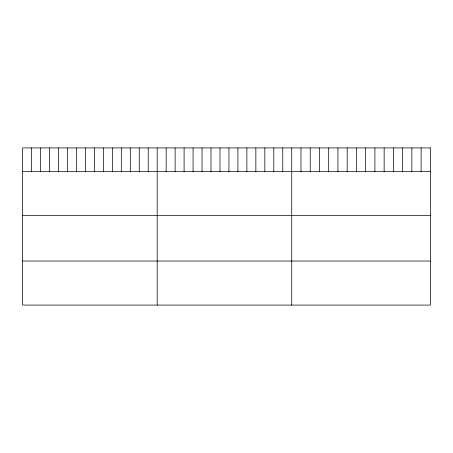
<?xml version="1.0" encoding="UTF-8"?>
<svg xmlns="http://www.w3.org/2000/svg" width="453" height="453" viewBox="0 0 453 453"><rect width="100%" height="100%" fill="white"/><g stroke="black" fill="none" stroke-linecap="round" stroke-linejoin="round"><path stroke-width="0.68" d="M22.65 171.585L430.35 171.585M22.65 215.639L430.35 215.639M22.65 261.03L430.35 261.03M421.109 147.921L421.109 171.585M411.868 147.921L411.868 171.585M402.626 147.921L402.626 171.585M393.385 147.921L393.385 171.585M384.144 147.921L384.144 171.585M374.903 147.921L374.903 171.585M365.662 147.921L365.662 171.585M356.42 147.921L356.42 171.585M347.179 147.921L347.179 171.585M337.938 147.921L337.938 171.585M328.697 147.921L328.697 171.585M319.456 147.921L319.456 171.585M310.214 147.921L310.214 171.585M300.973 147.921L300.973 171.585M291.732 147.921L291.732 305.079M282.763 147.921L282.763 171.585M273.793 147.921L273.793 171.585M264.824 147.921L264.824 171.585M255.854 147.921L255.854 171.585M246.885 147.921L246.885 171.585M237.916 147.921L237.916 171.585M228.946 147.921L228.946 171.585M219.977 147.921L219.977 171.585M211.007 147.921L211.007 171.585M202.038 147.921L202.038 171.585M193.069 147.921L193.069 171.585M184.099 147.921L184.099 171.585M175.13 147.921L175.13 171.585M166.16 147.921L166.16 171.585M157.191 147.921L157.191 305.079M148.222 147.921L148.222 171.585M139.252 147.921L139.252 171.585M130.283 147.921L130.283 171.585M121.313 147.921L121.313 171.585M112.344 147.921L112.344 171.585M103.375 147.921L103.375 171.585M94.405 147.921L94.405 171.585M85.436 147.921L85.436 171.585M76.466 147.921L76.466 171.585M67.497 147.921L67.497 171.585M58.528 147.921L58.528 171.585M49.558 147.921L49.558 171.585M40.589 147.921L40.589 171.585M31.619 147.921L31.619 171.585M430.35 147.921L22.65 147.921L22.65 305.079L430.35 305.079L430.35 147.921"/></g></svg>
